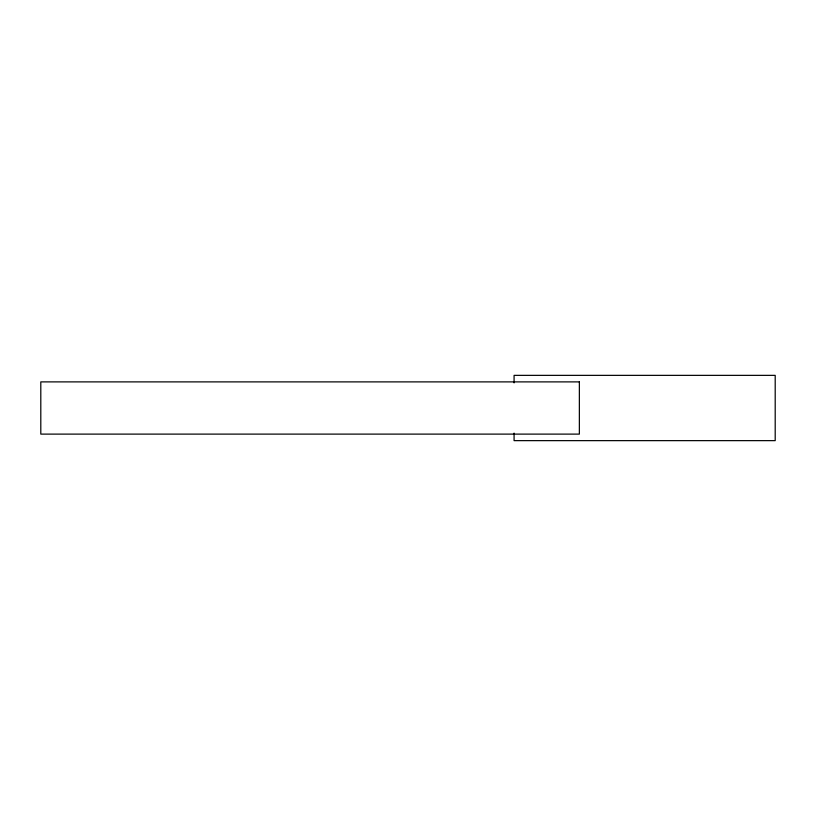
<?xml version="1.0" encoding="UTF-8"?>
<svg xmlns="http://www.w3.org/2000/svg" width="816" height="816" viewBox="0 0 816 816"><rect width="100%" height="100%" fill="white"/><g stroke="black" fill="none" stroke-linecap="round" stroke-linejoin="round"><path stroke-width="1.22" d="M514.08 382.888L514.08 375.36L775.2 375.36L775.2 440.64L514.08 440.64L514.08 433.112M579.36 381.888L40.8 381.888L40.8 434.112L579.36 434.112L579.36 381.888"/></g></svg>
